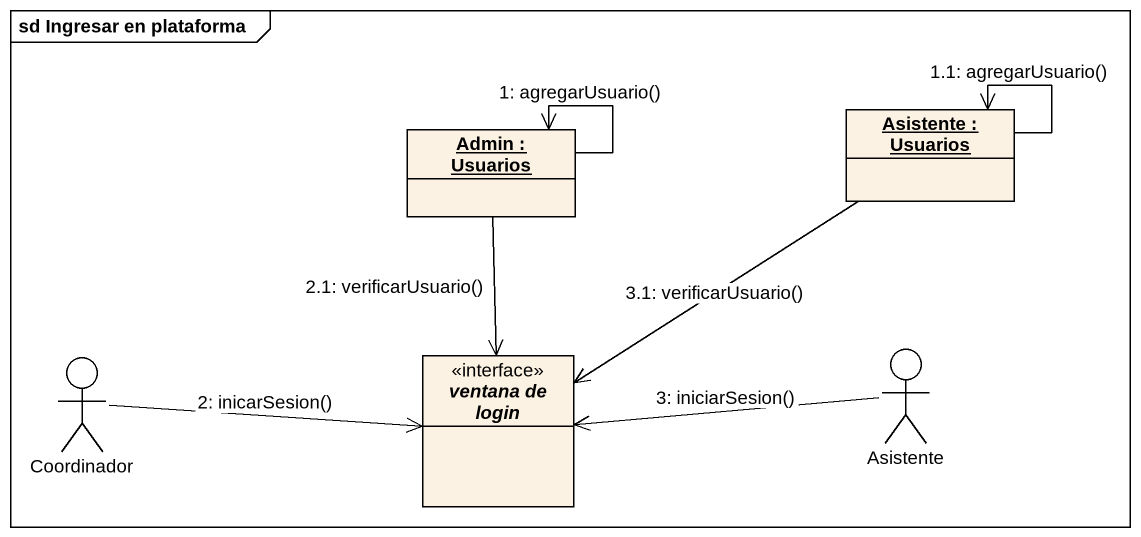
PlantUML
@startuml
mainframe sd Ingresar en plataforma
allowmixing
hide circle
hide empty members
object "Admin : Usuarios" as Admin
object "Asistente : Usuarios" as Asistente
actor Coordinador
interface "ventana de login" as ventana_de_login <<interface>>
actor "Asistente" as Asistente_2
Admin --> Admin : 1: agregarUsuario()
Asistente --> Asistente : 1.1: agregarUsuario()
Coordinador -right-> ventana_de_login : 2: inicarSesion()
Admin --> ventana_de_login : 2.1: verificarUsuario()
Asistente_2 -left-> ventana_de_login : 3: iniciarSesion()
Asistente --> ventana_de_login : 3.1: verificarUsuario()
@enduml
